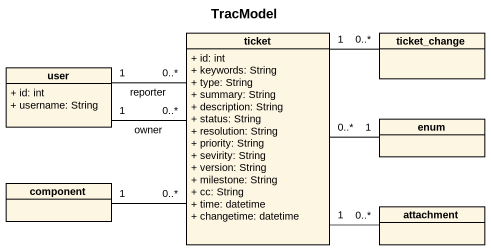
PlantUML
@startuml
title TracModel
hide circle
hide empty members
skinparam classAttributeIconSize 0
class ticket {
  + id: int
  + keywords: String
  + type: String
  + summary: String
  + description: String
  + status: String
  + resolution: String
  + priority: String
  + sevirity: String
  + version: String
  + milestone: String
  + cc: String
  + time: datetime
  + changetime: datetime
}
class ticket_change
class user {
  + id: int
  + username: String
}
class "enum" as enum_
class "component" as component_
class attachment
ticket_change "0..*" -left- "1" ticket
user "1" -right- "0..*" ticket : owner
user "1" -right- "0..*" ticket : reporter
enum_ "1" -left- "0..*" ticket
component_ "1" -right- "0..*" ticket
attachment "0..*" -left- "1" ticket
@enduml
